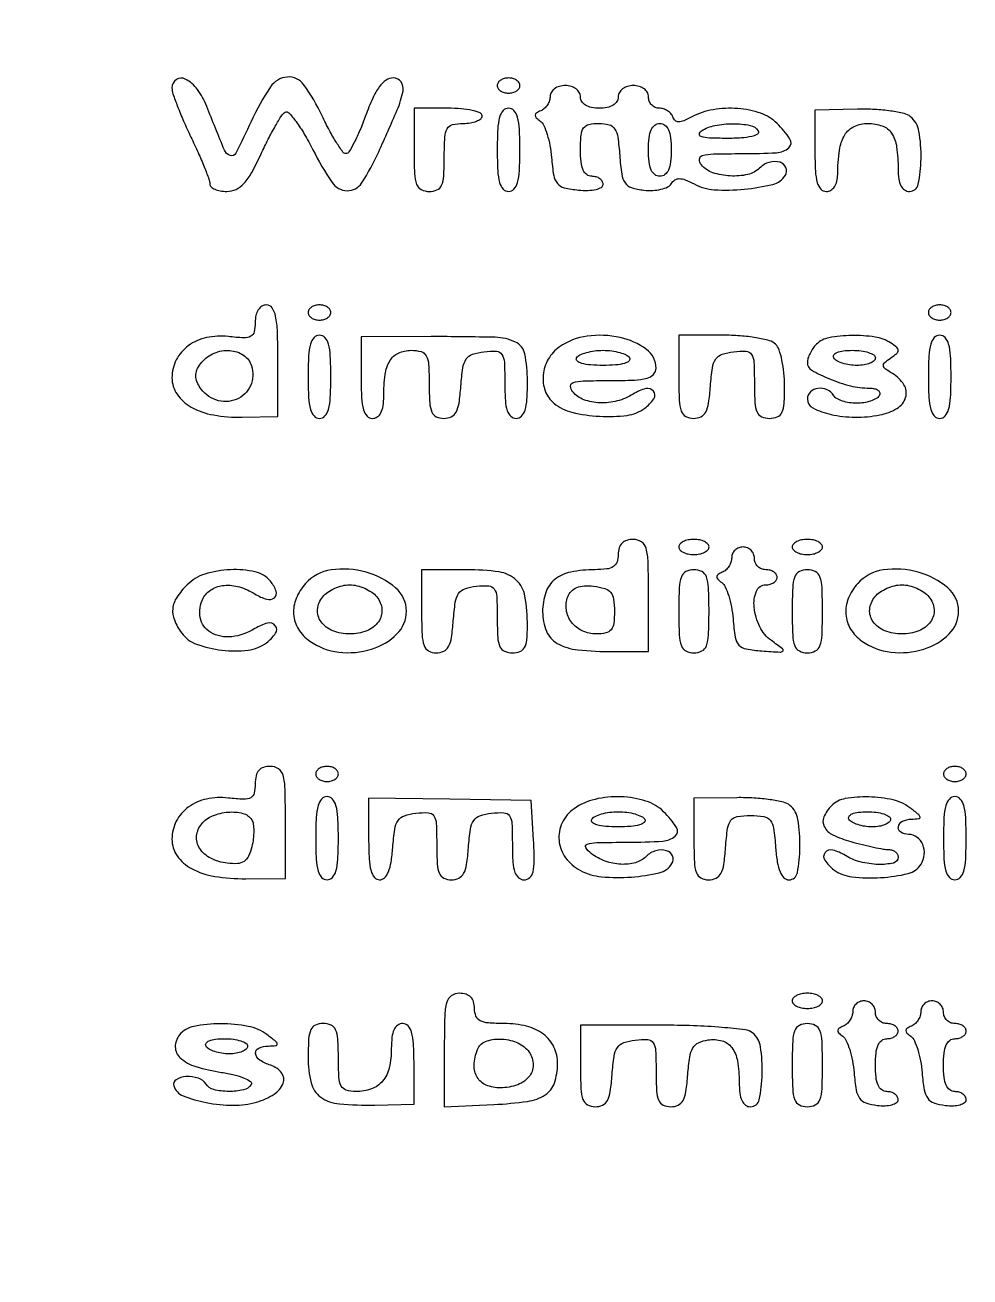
# Model space of a CAD drawing. Extents: x 0 to 1066, y 0 to 761.
# Drawn here: x 962.97 to 973.53, y 113.07 to 127.07 of the extents above; entities that cross this region are included whole.
import ezdxf

# ---------------------------------------------------------------- set-up
doc = ezdxf.new("R2010")
doc.units = 0
doc.header["$MEASUREMENT"] = 0

msp = doc.modelspace()

# ---------------------------------------------------------------- linework, layer by layer
for points in [[(710.559243, 95.267872, -0.000023), (733.258836, 95.240684, -0.000004), (756.324384, 95.211821, -0.198594)], [(542.992229, 95.24091, -0.000004), (565.972908, 95.212432, -0.198597)], [(606.442229, 95.24091, -0.000004), (629.422908, 95.212432, -0.198597)], [(669.892229, 95.24091, -0.000004), (692.872908, 95.212432, -0.198597)]]:
    msp.add_lwpolyline(points, format="xyb")
for points in [[(964.6092, 126.365933, 0.082339), (964.620185, 126.299679, 0.009703), (964.671328, 126.158707, 0.011402), (964.739712, 125.992455, 0.009112), (964.8207, 125.816448, -0.007017), (964.901706, 125.642328, -0.009353), (964.970072, 125.481842, -0.006999), (965.022587, 125.346448, -0.089237), (965.0322, 125.293015, 0.209343), (965.046433, 125.260509, 0.081748), (965.088261, 125.232973, 0.062265), (965.149982, 125.214238, 0.04261), (965.223045, 125.208, 0.111794), (965.325492, 125.231196, 0.096607), (965.414245, 125.296993, 0.059977), (965.502127, 125.41998, 0.017628), (965.60641, 125.627654, -0.009797), (965.685627, 125.791767, -0.012988), (965.764442, 125.937672, -0.01034), (965.835257, 126.055294, -0.114145), (965.874043, 126.093731, -0.361146), (965.915626, 126.087889, -0.025044), (965.996415, 125.989606, -0.026466), (966.089263, 125.849429, -0.015848), (966.185151, 125.674076, 0.031325), (966.399508, 125.309351, 0.24129), (966.567777, 125.216704, 0.263), (966.730694, 125.302472, 0.036119), (966.921566, 125.65215, 0.005742), (967.127838, 126.119109, 0.052262), (967.193525, 126.331418, 0.207375), (967.171618, 126.432543, 0.241674), (967.085013, 126.477, 0.151155), (967.003483, 126.451776, 0.084657), (966.928234, 126.378957, 0.053355), (966.854092, 126.251334, 0.018623), (966.774716, 126.054, -0.013152), (966.711563, 125.891898, -0.020096), (966.64757, 125.755256, -0.015442), (966.588736, 125.64984, -0.263576), (966.555479, 125.631, -0.242926), (966.520387, 125.649119, -0.01346), (966.449518, 125.754817, -0.018336), (966.370272, 125.890986, -0.012166), (966.289026, 126.052505, 0.04489), (966.084002, 126.401269, 0.262676), (965.898277, 126.487773, 0.231831), (965.710276, 126.376742, 0.036496), (965.494888, 125.99055, -0.007156), (965.324097, 125.637079, -0.374775), (965.259275, 125.610492, -0.21635), (965.195287, 125.670588, -0.003212), (964.997527, 126.15975, 0.063866), (964.892824, 126.349004, 0.112928), (964.758492, 126.465171, 0.279491), (964.658414, 126.459463, 0.247037)], [(968.247, 126.3924, 0.148195), (968.256777, 126.360137, 0.098894), (968.284277, 126.332651, 0.082425), (968.325386, 126.314119, 0.064853), (968.3739, 126.3078, 0.064853), (968.422414, 126.314119, 0.082425), (968.463523, 126.332651, 0.098894), (968.491023, 126.360137, 0.148195), (968.5008, 126.3924, 0.148195), (968.491023, 126.424663, 0.098894), (968.463523, 126.452149, 0.082425), (968.422414, 126.470681, 0.064853), (968.3739, 126.477, 0.064853), (968.325386, 126.470681, 0.082425), (968.284277, 126.452149, 0.098894), (968.256777, 126.424663, 0.148195)], [(968.8392, 126.27255, -0.080037), (968.831302, 126.223526, -0.064268), (968.808136, 126.175301, -0.065096), (968.773881, 126.135141, -0.087504), (968.73345, 126.109791, 0.046343), (968.68631, 126.085364, 0.240697), (968.672005, 126.060819, 0.216661), (968.682881, 126.032898, 0.038187), (968.727148, 125.995893, -0.132308), (968.767358, 125.946951, -0.030843), (968.805447, 125.846675, -0.02971), (968.836229, 125.721935, -0.025338), (968.854048, 125.587602, 0.019997), (968.878355, 125.388023, 0.133864), (968.9194, 125.297893, 0.163069), (968.996566, 125.250154, 0.033665), (969.15645, 125.22379, 0.029775), (969.26337, 125.219876, 0.051008), (969.351841, 125.230981, 0.070483), (969.411939, 125.254121, 0.272062), (969.4314, 125.28724, 0.139787), (969.421618, 125.321545, 0.099973), (969.394123, 125.350774, 0.08532), (969.353002, 125.370458, 0.069166), (969.3045, 125.3772, -0.164293), (969.247865, 125.396326, -0.129352), (969.207814, 125.4477, -0.075863), (969.184528, 125.537599, -0.025511), (969.1776, 125.6733, -0.021499), (969.184704, 125.838447, -0.131578), (969.21351, 125.917943, -0.188814), (969.272583, 125.957349, -0.053812), (969.384236, 125.9694, -0.065109), (969.497348, 125.954608, -0.186214), (969.560422, 125.908786, -0.109891), (969.595463, 125.814376, -0.016069), (969.616886, 125.60985, 0.017585), (969.639489, 125.400184, 0.117317), (969.677784, 125.303218, 0.167475), (969.749242, 125.251201, 0.045958), (969.88752, 125.222376, 0.040099), (969.985692, 125.219085, 0.046196), (970.078458, 125.232061, 0.052034), (970.153084, 125.258063, 0.145506), (970.194011, 125.29456, -0.105567), (970.234472, 125.336796, -0.153092), (970.283564, 125.35159, -0.095075), (970.350006, 125.338071, -0.02528), (970.448229, 125.291728, 0.107956), (970.674711, 125.227504, 0.039091), (971.010779, 125.233185, 0.036721), (971.329574, 125.2874, 0.194908), (971.470036, 125.389137, 0.244969), (971.476799, 125.475141, 0.227791), (971.410045, 125.533791, 0.139664), (971.289542, 125.533235, 0.126482), (971.182094, 125.469734, -0.143547), (971.049382, 125.397189, -0.067064), (970.852307, 125.381156, -0.066933), (970.657433, 125.417911, -0.14041), (970.5312, 125.5041, -0.180724), (970.509023, 125.567776, -0.330369), (970.541085, 125.609035, -0.062612), (970.665764, 125.627491, -0.005475), (970.986141, 125.631, 0.013836), (971.372076, 125.641682, 0.165999), (971.508182, 125.69673, 0.378273), (971.521291, 125.793831, 0.049118), (971.3772, 125.9694, 0.115244), (971.195664, 126.082185, 0.062725), (970.937133, 126.134904, 0.060422), (970.660516, 126.122497, 0.08165), (970.423932, 126.041869, -0.023822), (970.334109, 125.999168, -0.099357), (970.275657, 125.987437, -0.185192), (970.236859, 126.002318, -0.129867), (970.210944, 126.041869, 0.100713), (970.18965, 126.078844, 0.070386), (970.152966, 126.110185, 0.067194), (970.107075, 126.131358, 0.074662), (970.05885, 126.1386, -0.105033), (970.01312, 126.148313, -0.099164), (969.974206, 126.175877, -0.096425), (969.948123, 126.217059, -0.09335), (969.939, 126.2655, 0.130775), (969.926039, 126.314209, 0.10214), (969.88965, 126.355387, 0.08892), (969.834892, 126.382936, 0.072314), (969.7698, 126.3924, 0.072314), (969.704708, 126.382936, 0.08892), (969.64995, 126.355387, 0.10214), (969.613561, 126.314209, 0.130775), (969.6006, 126.2655, -0.140575), (969.585556, 126.21305, -0.118484), (969.5442, 126.17244, -0.088208), (969.47737, 126.146944, -0.04716), (969.3891, 126.1386, -0.04716), (969.30083, 126.146944, -0.088208), (969.234, 126.17244, -0.118484), (969.192644, 126.21305, -0.140575), (969.1776, 126.2655, 0.130775), (969.164639, 126.314209, 0.10214), (969.12825, 126.355387, 0.08892), (969.073492, 126.382936, 0.072314), (969.0084, 126.3924, 0.069108), (968.943731, 126.383419, 0.085282), (968.888903, 126.357194, 0.099962), (968.852243, 126.318253, 0.139896)], [(967.3164, 125.6733, 0.009792), (967.321603, 125.407644, 0.077556), (967.345241, 125.287313, 0.189837), (967.396419, 125.229428, 0.118451), (967.4856, 125.208, 0.102588), (967.573205, 125.226166, 0.188085), (967.62425, 125.276738, 0.090841), (967.648941, 125.378942, 0.013964), (967.6548, 125.5887, -0.012699), (967.660559, 125.815418, -0.114574), (967.6877, 125.91018, -0.210352), (967.747288, 125.955389, -0.058662), (967.8663, 125.9694, 0.038131), (967.947292, 125.975586, 0.057076), (968.015672, 125.994251, 0.074992), (968.062332, 126.021604, 0.226478), (968.0778, 126.054, 0.31052), (968.055209, 126.086868, 0.036969), (967.965969, 126.113749, 0.033738), (967.843014, 126.132485, 0.020945), (967.6971, 126.1386), (967.3164, 126.1386)], [(968.247, 125.6733, 0.01212), (968.252636, 125.440825, 0.054498), (968.273918, 125.3067, 0.118311), (968.313365, 125.234797, 0.211442), (968.3739, 125.208, 0.211442), (968.434435, 125.234797, 0.118311), (968.473882, 125.3067, 0.054498), (968.495164, 125.440825, 0.01212), (968.5008, 125.6733, 0.01212), (968.495164, 125.905775, 0.054498), (968.473882, 126.0399, 0.118311), (968.434435, 126.111803, 0.211442), (968.3739, 126.1386, 0.211442), (968.313365, 126.111803, 0.118311), (968.273918, 126.0399, 0.054498), (968.252636, 125.905775, 0.01212)], [(971.8002, 125.662172, 0.012582), (971.80589, 125.4361, 0.055591), (971.82726, 125.304845, 0.119533), (971.866745, 125.23432, 0.208563), (971.9271, 125.208, 0.135856), (971.977833, 125.222044, 0.110063), (972.018944, 125.261068, 0.088772), (972.045787, 125.321975, 0.058056), (972.055155, 125.39835, -0.03228), (972.074235, 125.668131, -0.100176), (972.133891, 125.839592, -0.150395), (972.238785, 125.934933, -0.110237), (972.393216, 125.9694, -0.088447), (972.554291, 125.940682, -0.160678), (972.657923, 125.858326, -0.113007), (972.714362, 125.706359, -0.032648), (972.7308, 125.454881, 0.035349), (972.738443, 125.346912, 0.083558), (972.762821, 125.270297, 0.125617), (972.80314, 125.224762, 0.150151), (972.8577, 125.208, 0.355535), (972.956237, 125.288205, 0.047363), (972.987809, 125.574712, 0.046206), (972.964085, 125.881204, 0.178994), (972.870314, 126.043531, 0.11682), (972.797333, 126.079702, 0.021736), (972.649213, 126.107282, 0.022234), (972.469463, 126.124621, 0.018691), (972.278114, 126.127362), (971.8002, 126.116345)], [(970.1928, 125.6733, -0.025511), (970.185872, 125.537599, -0.075863), (970.162586, 125.4477, -0.129352), (970.122535, 125.396326, -0.164293), (970.0659, 125.3772, -0.164293), (970.009265, 125.396326, -0.129352), (969.969214, 125.4477, -0.075863), (969.945928, 125.537599, -0.025511), (969.939, 125.6733, -0.025511), (969.945928, 125.809001, -0.075863), (969.969214, 125.8989, -0.129352), (970.009265, 125.950274, -0.164293), (970.0659, 125.9694, -0.164293), (970.122535, 125.950274, -0.129352), (970.162586, 125.8989, -0.075863), (970.185872, 125.809001, -0.025511)], [(971.1657, 125.8848, -0.409778), (971.157816, 125.850231, -0.084695), (971.094209, 125.823357, -0.042668), (970.977352, 125.806235, -0.015847), (970.811143, 125.801495, -0.009372), (970.620342, 125.80568, -0.06222), (970.526599, 125.821285, -0.369495), (970.508581, 125.849168, -0.219131), (970.5312, 125.8848, -0.095261), (970.68188, 125.945646, -0.048497), (970.885943, 125.965485, -0.047959), (971.07523, 125.947287, -0.209364)], [(965.5398, 123.744488, -0.054554), (965.528222, 123.638684, -0.219411), (965.48985, 123.588207, -0.134958), (965.412301, 123.570821, -0.01712), (965.239926, 123.584984, 0.081468), (964.995726, 123.573655, 0.105912), (964.791778, 123.482585, 0.117564), (964.65746, 123.324959, 0.118469), (964.6092, 123.124138, 0.152061), (964.666421, 122.940336, 0.114361), (964.823784, 122.796811, 0.084977), (965.073308, 122.707938, 0.048209), (965.393919, 122.683436), (965.7936, 122.691458), (965.7936, 123.315229, 0.007847), (965.788516, 123.639152, 0.042354), (965.768147, 123.813888, 0.099658), (965.729319, 123.90589, 0.248105), (965.6667, 123.939, 0.136345), (965.615548, 123.924787, 0.113154), (965.574748, 123.885431, 0.089507), (965.548554, 123.823394, 0.055303)], [(966.132, 123.8544, 0.148195), (966.141777, 123.822137, 0.098894), (966.169277, 123.794651, 0.082425), (966.210386, 123.776119, 0.064853), (966.2589, 123.7698, 0.064853), (966.307414, 123.776119, 0.082425), (966.348523, 123.794651, 0.098894), (966.376023, 123.822137, 0.148195), (966.3858, 123.8544, 0.148195), (966.376023, 123.886663, 0.098894), (966.348523, 123.914149, 0.082425), (966.307414, 123.932681, 0.064853), (966.2589, 123.939, 0.064853), (966.210386, 123.932681, 0.082425), (966.169277, 123.914149, 0.098894), (966.141777, 123.886663, 0.148195)], [(973.0692, 123.8544, 0.148195), (973.078977, 123.822137, 0.098894), (973.106477, 123.794651, 0.082425), (973.147586, 123.776119, 0.064853), (973.1961, 123.7698, 0.064853), (973.244614, 123.776119, 0.082425), (973.285723, 123.794651, 0.098894), (973.313223, 123.822137, 0.148195), (973.323, 123.8544, 0.148195), (973.313223, 123.886663, 0.098894), (973.285723, 123.914149, 0.082425), (973.244614, 123.932681, 0.064853), (973.1961, 123.939, 0.064853), (973.147586, 123.932681, 0.082425), (973.106477, 123.914149, 0.098894), (973.078977, 123.886663, 0.148195)], [(966.132, 123.1353, 0.01212), (966.137636, 122.902825, 0.054498), (966.158918, 122.7687, 0.118311), (966.198365, 122.696797, 0.211442), (966.2589, 122.67, 0.211442), (966.319435, 122.696797, 0.118311), (966.358882, 122.7687, 0.054498), (966.380164, 122.902825, 0.01212), (966.3858, 123.1353, 0.01212), (966.380164, 123.367775, 0.054498), (966.358882, 123.5019, 0.118311), (966.319435, 123.573803, 0.211442), (966.2589, 123.6006, 0.211442), (966.198365, 123.573803, 0.118311), (966.158918, 123.5019, 0.054498), (966.137636, 123.367775, 0.01212)], [(966.7242, 123.12657, 0.01248), (966.729878, 122.899118, 0.055352), (966.751228, 122.767245, 0.119272), (966.790706, 122.696424, 0.209186), (966.8511, 122.67, 0.150151), (966.90566, 122.686762, 0.125617), (966.945979, 122.732297, 0.083558), (966.970357, 122.808912, 0.035349), (966.978, 122.916881, -0.032413), (966.993818, 123.160633, -0.101777), (967.047087, 123.314912, -0.152261), (967.142121, 123.400523, -0.108189), (967.283151, 123.4314, -0.065703), (967.395246, 123.416606, -0.20782), (967.453203, 123.370478, -0.109731), (967.479832, 123.274318, -0.012894), (967.4856, 123.0507, 0.014181), (967.491482, 122.843365, 0.087921), (967.51588, 122.740146, 0.183405), (967.565774, 122.68872, 0.109873), (967.649936, 122.67, 0.112123), (967.733004, 122.688865, 0.160679), (967.787045, 122.740772, 0.086187), (967.820025, 122.842001, 0.017695), (967.840286, 123.02955, -0.017705), (967.862622, 123.23627, -0.112209), (967.900281, 123.334375, -0.16625), (967.969554, 123.38718, -0.051861), (968.09895, 123.415869, -0.041038), (968.237918, 123.420391, -0.241272), (968.299179, 123.385072, -0.133908), (968.326519, 123.29915, -0.010461), (968.3316, 123.056319, 0.016275), (968.337692, 122.869198, 0.063156), (968.359697, 122.755537, 0.126046), (968.399412, 122.693323, 0.190215), (968.4585, 122.67, 0.198753), (968.518207, 122.69471, 0.123319), (968.557818, 122.7607, 0.0595), (968.579508, 122.882415, 0.014375), (968.5854, 123.087299, 0.049034), (968.555442, 123.392039, 0.240233), (968.451579, 123.52381, 0.102618), (968.22297, 123.576671, 0.006044), (967.50675, 123.584283), (966.7242, 123.583141)], [(968.942624, 123.468903, 0.109834), (968.818071, 123.332766, 0.106782), (968.761328, 123.155286, 0.112296), (968.784037, 122.977392, 0.132631), (968.881546, 122.839162, 0.115004), (969.082677, 122.738578, 0.044976), (969.391795, 122.693493, 0.044811), (969.700375, 122.704182, 0.130392), (969.896567, 122.783343, 0.082222), (969.998615, 122.889877, 0.332785), (969.995009, 122.974272, 0.293048), (969.908359, 123.00255, 0.076037), (969.7671, 122.941747, -0.076246), (969.589155, 122.865241, -0.072618), (969.393392, 122.843844, -0.079527), (969.216423, 122.878765, -0.131887), (969.093, 122.9661, -0.159132), (969.067633, 123.030147, -0.346422), (969.09589, 123.070969, -0.068768), (969.209935, 123.089494, -0.005928), (969.505641, 123.093, 0.009544), (969.780743, 123.098252, 0.055935), (969.923481, 123.119815, 0.137424), (969.995932, 123.162735, 0.193056), (970.0236, 123.231723, 0.239833), (969.916496, 123.442168, 0.103684), (969.621643, 123.57477, 0.087809), (969.252031, 123.589866, 0.119733)], [(970.2774, 123.1353, 0.009984), (970.282643, 122.872771, 0.075033), (970.30602, 122.751034, 0.183879), (970.35601, 122.692067, 0.126645), (970.441736, 122.67, 0.112123), (970.524804, 122.688865, 0.160679), (970.578845, 122.740772, 0.086187), (970.611825, 122.842001, 0.017695), (970.632086, 123.02955, -0.017705), (970.654422, 123.23627, -0.112209), (970.692081, 123.334375, -0.16625), (970.761354, 123.38718, -0.051861), (970.89075, 123.415869, -0.041038), (971.029718, 123.420391, -0.241272), (971.090979, 123.385072, -0.133908), (971.118319, 123.29915, -0.010461), (971.1234, 123.056319, 0.013596), (971.129206, 122.842859, 0.089848), (971.153813, 122.73944, 0.188426), (971.204862, 122.688381, 0.103622), (971.2926, 122.67, 0.099499), (971.379775, 122.687521, 0.186817), (971.430813, 122.736623, 0.093931), (971.455767, 122.835157, 0.015183), (971.4618, 123.03378, 0.025442), (971.45433, 123.180488, 0.028275), (971.431979, 123.320521, 0.029295), (971.399503, 123.436334, 0.113847), (971.36028, 123.49908, 0.13189), (971.291868, 123.538535, 0.022776), (971.144444, 123.570778, 0.023405), (970.963386, 123.593158, 0.019046), (970.76808, 123.6006), (970.2774, 123.6006)], [(971.81712, 123.49908, 0.043913), (971.778268, 123.452731, 0.03666), (971.745422, 123.397506, 0.038146), (971.722847, 123.342121, 0.07785), (971.7156, 123.295856, 0.266532), (971.76505, 123.20968, 0.034117), (971.963687, 123.111096, 0.03796), (972.199412, 123.03387, 0.06025), (972.410017, 123.0084, -0.052101), (972.468212, 123.00232, -0.113118), (972.508766, 122.983549, -0.187017), (972.525475, 122.955816, -0.183539), (972.5193, 122.9238, -0.128561), (972.485188, 122.891281, -0.04604), (972.423178, 122.864051, -0.041947), (972.346469, 122.845449, -0.038534), (972.2655, 122.8392, -0.038534), (972.184531, 122.845449, -0.041947), (972.107822, 122.864051, -0.04604), (972.045812, 122.891281, -0.128561), (972.0117, 122.9238, 0.150078), (971.936472, 122.989686, 0.136065), (971.83408, 123.005254, 0.159229), (971.749309, 122.965822, 0.207817), (971.7156, 122.888222, 0.283), (971.778268, 122.786368, 0.062267), (971.980314, 122.714153, 0.052599), (972.24911, 122.683432, 0.048573), (972.525914, 122.707959, 0.089088), (972.718188, 122.781025, 0.185587), (972.815343, 122.905451, 0.218641), (972.796157, 123.047162, 0.118844), (972.66735, 123.171848, -0.022856), (972.587421, 123.224018, -0.209343), (972.566783, 123.258913, -0.247289), (972.580148, 123.294049, -0.031527), (972.6462, 123.345252, 0.02517), (972.715079, 123.39726, 0.221976), (972.7308, 123.430926, 0.225263), (972.714972, 123.464275, 0.025914), (972.6462, 123.514705, 0.110082), (972.473306, 123.580103, 0.040318), (972.210929, 123.596324, 0.039278), (971.955837, 123.57141, 0.153571)], [(973.0692, 123.1353, 0.01212), (973.074836, 122.902825, 0.054498), (973.096118, 122.7687, 0.118311), (973.135565, 122.696797, 0.211442), (973.1961, 122.67, 0.211442), (973.256635, 122.696797, 0.118311), (973.296082, 122.7687, 0.054498), (973.317364, 122.902825, 0.01212), (973.323, 123.1353, 0.01212), (973.317364, 123.367775, 0.054498), (973.296082, 123.5019, 0.118311), (973.256635, 123.573803, 0.211442), (973.1961, 123.6006, 0.211442), (973.135565, 123.573803, 0.118311), (973.096118, 123.5019, 0.054498), (973.074836, 123.367775, 0.01212)], [(965.498789, 123.25814, -0.183559), (965.486311, 123.034528, -0.19387), (965.328653, 122.881961, -0.183), (965.101382, 122.876504, -0.169859), (964.918846, 123.022459, -0.058824), (964.884254, 123.095502, -0.102294), (964.876197, 123.161822, -0.099472), (964.89508, 123.227174, -0.053339), (964.941715, 123.297409, -0.121589), (965.081531, 123.400659, -0.116641), (965.255579, 123.429078, -0.130185), (965.409855, 123.376358, -0.170438)], [(969.7275, 123.3468, -0.372961), (969.721982, 123.31269, -0.104919), (969.670327, 123.285312, -0.050431), (969.571484, 123.267578, -0.019189), (969.4314, 123.2622, -0.019189), (969.291316, 123.267578, -0.050431), (969.192473, 123.285312, -0.104919), (969.140818, 123.31269, -0.372961), (969.1353, 123.3468, -0.144823), (969.171769, 123.379409, -0.04093), (969.243847, 123.406549, -0.037579), (969.334234, 123.42517, -0.032024), (969.4314, 123.4314, -0.032024), (969.528566, 123.42517, -0.037579), (969.618953, 123.406549, -0.04093), (969.691031, 123.379409, -0.144823)], [(972.477, 123.3468, -0.222681), (972.461825, 123.314416, -0.076538), (972.416339, 123.287051, -0.058208), (972.349569, 123.26839, -0.039081), (972.270493, 123.2622, -0.037634), (972.187612, 123.268447, -0.041396), (972.109288, 123.287051, -0.045439), (972.046104, 123.314271, -0.130646), (972.0117, 123.3468, -0.297719), (972.012534, 123.379944, -0.145541), (972.046895, 123.407609, -0.069343), (972.117983, 123.425787, -0.027979), (972.218207, 123.4314, -0.031003), (972.31735, 123.425247, -0.048032), (972.40098, 123.406549, -0.061379), (972.459029, 123.379323, -0.257909)], [(969.6006, 121.1472, -0.082016), (969.586916, 121.064335, -0.167908), (969.54703, 121.012948, -0.115658), (969.471792, 120.985676, -0.029372), (969.341238, 120.978, 0.048529), (969.070397, 120.951651, 0.121056), (968.891257, 120.868428, 0.144054), (968.789585, 120.722591, 0.080844), (968.7546, 120.50763, 0.098229), (968.797617, 120.290778, 0.167907), (968.918607, 120.15404, 0.103662), (969.147241, 120.081526, 0.025141), (969.545265, 120.0615), (969.939, 120.0615), (969.939, 120.68895, 0.006012), (969.934511, 121.062286, 0.059909), (969.912147, 121.216819, 0.180949), (969.860658, 121.288724, 0.148924), (969.7698, 121.3164, 0.072254), (969.695931, 121.305669, 0.124864), (969.6429, 121.2741, 0.124864), (969.611331, 121.221069, 0.072254)], [(970.2774, 121.2318, 0.191087), (970.290215, 121.199493, 0.088204), (970.327103, 121.172051, 0.068025), (970.381846, 121.153434, 0.048028), (970.4466, 121.1472, 0.048028), (970.511354, 121.153434, 0.068025), (970.566098, 121.172051, 0.088204), (970.602985, 121.199493, 0.191087), (970.6158, 121.2318, 0.191087), (970.602985, 121.264107, 0.088204), (970.566098, 121.291549, 0.068025), (970.511354, 121.310166, 0.048028), (970.4466, 121.3164, 0.048028), (970.381846, 121.310166, 0.068025), (970.327103, 121.291549, 0.088204), (970.290215, 121.264107, 0.191087)], [(971.5464, 121.2318, 0.191087), (971.559215, 121.199493, 0.088204), (971.596103, 121.172051, 0.068025), (971.650846, 121.153434, 0.048028), (971.7156, 121.1472, 0.048028), (971.780354, 121.153434, 0.068025), (971.835098, 121.172051, 0.088204), (971.871985, 121.199493, 0.191087), (971.8848, 121.2318, 0.191087), (971.871985, 121.264107, 0.088204), (971.835098, 121.291549, 0.068025), (971.780354, 121.310166, 0.048028), (971.7156, 121.3164, 0.048028), (971.650846, 121.310166, 0.068025), (971.596103, 121.291549, 0.088204), (971.559215, 121.264107, 0.191087)], [(970.8696, 121.11195, -0.080037), (970.861702, 121.062926, -0.064268), (970.838536, 121.014701, -0.065096), (970.804281, 120.974541, -0.087504), (970.76385, 120.949191, 0.046343), (970.71671, 120.924764, 0.240697), (970.702405, 120.900219, 0.216661), (970.713281, 120.872298, 0.038187), (970.757548, 120.835293, -0.132308), (970.797758, 120.786351, -0.030843), (970.835847, 120.686075, -0.02971), (970.866629, 120.561335, -0.025338), (970.884448, 120.427002, 0.019484), (970.909098, 120.222867, 0.144912), (970.950901, 120.135651, 0.165524), (971.030793, 120.091178, 0.027455), (971.208, 120.068916, 0.003169), (971.41125, 120.055943, 0.226058), (971.441688, 120.068357, 0.440708), (971.439518, 120.092062, 0.006494), (971.31375, 120.184985, -0.12334), (971.183184, 120.339364, -0.089038), (971.120833, 120.557036, -0.120419), (971.146027, 120.738013, -0.307363), (971.2503, 120.8088, 0.064853), (971.298814, 120.815119, 0.082425), (971.339923, 120.833651, 0.098894), (971.367423, 120.861137, 0.148195), (971.3772, 120.8934, 0.148195), (971.367423, 120.925663, 0.098894), (971.339923, 120.953149, 0.082425), (971.298814, 120.971681, 0.064853), (971.2503, 120.978, -0.099038), (971.20187, 120.987688, -0.097945), (971.160677, 121.015277, -0.097945), (971.133088, 121.05647, -0.099038), (971.1234, 121.1049, 0.099038), (971.113712, 121.15333, 0.097945), (971.086123, 121.194523, 0.097945), (971.04493, 121.222112, 0.099038), (970.9965, 121.2318, 0.09335), (970.948059, 121.222677, 0.096425), (970.906877, 121.196594, 0.099164), (970.879313, 121.15768, 0.105033)], [(964.7784, 120.8088, 0.049556), (964.663361, 120.66838, 0.11948), (964.617671, 120.54302, 0.12692), (964.635737, 120.415574, 0.059586), (964.717918, 120.269458, 0.148663), (964.88476, 120.144129, 0.058868), (965.166826, 120.077639, 0.058545), (965.460889, 120.078538, 0.131264), (965.666567, 120.160939, 0.082292), (965.768619, 120.267349, 0.333083), (965.76501, 120.351682, 0.292877), (965.678338, 120.379939, 0.076043), (965.5371, 120.319147, -0.110309), (965.276894, 120.227536, -0.163624), (965.042285, 120.276459, -0.214944), (964.925207, 120.441362, -0.173033), (964.95775, 120.658565, -0.137462), (965.05326, 120.758131, -0.113192), (965.194061, 120.802854, -0.093822), (965.363073, 120.785047, -0.066644), (965.5371, 120.706253, 0.067467), (965.668295, 120.64711, 0.249271), (965.754458, 120.664558, 0.318437), (965.774482, 120.738096, 0.085709), (965.710697, 120.849056, 0.166119), (965.54006, 120.953402, 0.065785), (965.262627, 120.977943, 0.064198), (964.976972, 120.928505, 0.122052)], [(966.102812, 120.823289, 0.087841), (965.997984, 120.656208, 0.115381), (965.970212, 120.478885, 0.120514), (966.024027, 120.313319, 0.101761), (966.150824, 120.179097, 0.123982), (966.475032, 120.055468, 0.104614), (966.841665, 120.088875, 0.12062), (967.125831, 120.258989, 0.200446), (967.2318, 120.5127, 0.219487), (967.110715, 120.775248, 0.109962), (966.780843, 120.950143, 0.102661), (966.388998, 120.975199, 0.175387)], [(967.401, 120.5127, 0.009984), (967.406243, 120.250171, 0.075033), (967.42962, 120.128434, 0.183879), (967.47961, 120.069467, 0.126645), (967.565336, 120.0474, 0.112123), (967.648404, 120.066265, 0.160679), (967.702445, 120.118172, 0.086187), (967.735425, 120.219401, 0.017695), (967.755686, 120.40695, -0.017705), (967.778022, 120.61367, -0.112209), (967.815681, 120.711775, -0.16625), (967.884954, 120.76458, -0.051861), (968.01435, 120.793269, -0.041038), (968.153318, 120.797791, -0.241272), (968.214579, 120.762472, -0.133908), (968.241919, 120.67655, -0.010461), (968.247, 120.433719, 0.013596), (968.252806, 120.220259, 0.089848), (968.277413, 120.11684, 0.188426), (968.328462, 120.065781, 0.103622), (968.4162, 120.0474, 0.088662), (968.501253, 120.062601, 0.178332), (968.552387, 120.106258, 0.106491), (968.57854, 120.191108, 0.021705), (968.5854, 120.349062, 0.042375), (968.557095, 120.682442, 0.165185), (968.459837, 120.861828, 0.152996), (968.268271, 120.952701, 0.034838), (967.905623, 120.978), (967.401, 120.978)], [(970.2774, 120.5127, 0.009792), (970.282603, 120.247044, 0.077556), (970.306241, 120.126713, 0.189837), (970.357419, 120.068828, 0.118451), (970.4466, 120.0474, 0.118451), (970.535781, 120.068828, 0.189837), (970.586959, 120.126713, 0.077556), (970.610597, 120.247044, 0.009792), (970.6158, 120.5127, 0.009792), (970.610597, 120.778356, 0.077556), (970.586959, 120.898687, 0.189837), (970.535781, 120.956572, 0.118451), (970.4466, 120.978, 0.118451), (970.357419, 120.956572, 0.189837), (970.306241, 120.898687, 0.077556), (970.282603, 120.778356, 0.009792)], [(971.5464, 120.5127, 0.009792), (971.551603, 120.247044, 0.077556), (971.575241, 120.126713, 0.189837), (971.626419, 120.068828, 0.118451), (971.7156, 120.0474, 0.118451), (971.804781, 120.068828, 0.189837), (971.855959, 120.126713, 0.077556), (971.879597, 120.247044, 0.009792), (971.8848, 120.5127, 0.009792), (971.879597, 120.778356, 0.077556), (971.855959, 120.898687, 0.189837), (971.804781, 120.956572, 0.118451), (971.7156, 120.978, 0.118451), (971.626419, 120.956572, 0.189837), (971.575241, 120.898687, 0.077556), (971.551603, 120.778356, 0.009792)], [(972.278612, 120.823289, 0.087841), (972.173784, 120.656208, 0.115381), (972.146012, 120.478885, 0.120514), (972.199827, 120.313319, 0.101761), (972.326624, 120.179097, 0.123982), (972.650832, 120.055468, 0.104614), (973.017465, 120.088875, 0.12062), (973.301631, 120.258989, 0.200446), (973.4076, 120.5127, 0.219487), (973.286515, 120.775248, 0.109962), (972.956643, 120.950143, 0.102661), (972.564798, 120.975199, 0.175387)], [(966.899285, 120.674809, -0.153168), (966.957036, 120.533814, -0.18011), (966.918518, 120.395509, -0.144182), (966.787348, 120.294465, -0.092764), (966.5973, 120.2589, -0.092764), (966.407252, 120.294465, -0.144182), (966.276082, 120.395509, -0.18011), (966.237564, 120.533814, -0.153168), (966.295315, 120.674809, -0.070664), (966.351851, 120.726119, -0.0446), (966.429894, 120.76944, -0.043987), (966.516093, 120.798935, -0.060516), (966.5973, 120.8088, -0.060516), (966.678507, 120.798935, -0.043987), (966.764706, 120.76944, -0.0446), (966.842749, 120.726119, -0.070664)], [(969.5583, 120.5127, -0.030106), (969.550178, 120.377937, -0.139017), (969.520293, 120.306587, -0.173128), (969.461499, 120.270132, -0.053092), (969.35602, 120.2589, -0.108781), (969.198854, 120.293503, -0.121631), (969.078061, 120.390286, -0.128102), (969.020171, 120.527815, -0.128198), (969.036755, 120.676067, -0.099892), (969.076023, 120.737937, -0.105392), (969.13555, 120.778324, -0.083725), (969.217946, 120.796669, -0.041655), (969.325169, 120.793316, -0.041896), (969.448822, 120.768473, -0.15), (969.515488, 120.724817, -0.139669), (969.548855, 120.649225, -0.03455)], [(973.075085, 120.674809, -0.153168), (973.132836, 120.533814, -0.18011), (973.094318, 120.395509, -0.144182), (972.963148, 120.294465, -0.092764), (972.7731, 120.2589, -0.092764), (972.583052, 120.294465, -0.144182), (972.451882, 120.395509, -0.18011), (972.413364, 120.533814, -0.153168), (972.471115, 120.674809, -0.070664), (972.527651, 120.726119, -0.0446), (972.605694, 120.76944, -0.043987), (972.691893, 120.798935, -0.060516), (972.7731, 120.8088, -0.060516), (972.854307, 120.798935, -0.043987), (972.940506, 120.76944, -0.0446), (973.018549, 120.726119, -0.070664)], [(965.5398, 118.583888, -0.054554), (965.528222, 118.478084, -0.219411), (965.48985, 118.427607, -0.134958), (965.412301, 118.410221, -0.01712), (965.239926, 118.424384, 0.081468), (964.995726, 118.413055, 0.105912), (964.791778, 118.321985, 0.117564), (964.65746, 118.164359, 0.118469), (964.6092, 117.963538, 0.153117), (964.667548, 117.777472, 0.118434), (964.82714, 117.635431, 0.083582), (965.086811, 117.548013, 0.041577), (965.43405, 117.521974), (965.8782, 117.525642), (965.8782, 118.152021, 0.006028), (965.873707, 118.524644, 0.060001), (965.851337, 118.678953, 0.181037), (965.79985, 118.750765, 0.148728), (965.709, 118.7784, 0.07407), (965.6317, 118.766886, 0.140703), (965.579348, 118.732936, 0.126026), (965.549427, 118.673324, 0.053665)], [(966.2166, 118.6938, 0.148195), (966.226377, 118.661537, 0.098894), (966.253877, 118.634051, 0.082425), (966.294986, 118.615519, 0.064853), (966.3435, 118.6092, 0.064853), (966.392014, 118.615519, 0.082425), (966.433123, 118.634051, 0.098894), (966.460623, 118.661537, 0.148195), (966.4704, 118.6938, 0.148195), (966.460623, 118.726063, 0.098894), (966.433123, 118.753549, 0.082425), (966.392014, 118.772081, 0.064853), (966.3435, 118.7784, 0.064853), (966.294986, 118.772081, 0.082425), (966.253877, 118.753549, 0.098894), (966.226377, 118.726063, 0.148195)], [(973.2384, 118.6938, 0.148195), (973.248177, 118.661537, 0.098894), (973.275677, 118.634051, 0.082425), (973.316786, 118.615519, 0.064853), (973.3653, 118.6092, 0.064853), (973.413814, 118.615519, 0.082425), (973.454923, 118.634051, 0.098894), (973.482423, 118.661537, 0.148195), (973.4922, 118.6938, 0.148195), (973.482423, 118.726063, 0.098894), (973.454923, 118.753549, 0.082425), (973.413814, 118.772081, 0.064853), (973.3653, 118.7784, 0.064853), (973.316786, 118.772081, 0.082425), (973.275677, 118.753549, 0.098894), (973.248177, 118.726063, 0.148195)], [(966.2166, 117.9747, 0.01212), (966.222236, 117.742225, 0.054498), (966.243518, 117.6081, 0.118311), (966.282965, 117.536197, 0.211442), (966.3435, 117.5094, 0.211442), (966.404035, 117.536197, 0.118311), (966.443482, 117.6081, 0.054498), (966.464764, 117.742225, 0.01212), (966.4704, 117.9747, 0.01212), (966.464764, 118.207175, 0.054498), (966.443482, 118.3413, 0.118311), (966.404035, 118.413203, 0.211442), (966.3435, 118.44, 0.211442), (966.282965, 118.413203, 0.118311), (966.243518, 118.3413, 0.054498), (966.222236, 118.207175, 0.01212)], [(966.8088, 117.965499, 0.012904), (966.814541, 117.743093, 0.052505), (966.835609, 117.609596, 0.108513), (966.87357, 117.536255, 0.222831), (966.930836, 117.5094, 0.199886), (966.986303, 117.532497, 0.098074), (967.029378, 117.597372, 0.058471), (967.060296, 117.707461, 0.021194), (967.078886, 117.86895, -0.017705), (967.101222, 118.07567, -0.112209), (967.138881, 118.173775, -0.16625), (967.208154, 118.22658, -0.051861), (967.33755, 118.255269, -0.041038), (967.476518, 118.259791, -0.241272), (967.537779, 118.224472, -0.133908), (967.565119, 118.13855, -0.010461), (967.5702, 117.895719, 0.013812), (967.576029, 117.684728, 0.086957), (967.600347, 117.580269, 0.183653), (967.650244, 117.528341, 0.110973), (967.734536, 117.5094, 0.112123), (967.817604, 117.528265, 0.160679), (967.871645, 117.580172, 0.086187), (967.904625, 117.681401, 0.017695), (967.924886, 117.86895, -0.017705), (967.947222, 118.07567, -0.112209), (967.984881, 118.173775, -0.16625), (968.054154, 118.22658, -0.051861), (968.18355, 118.255269, -0.041038), (968.322518, 118.259791, -0.241272), (968.383779, 118.224472, -0.133908), (968.411119, 118.13855, -0.010461), (968.4162, 117.895719, 0.015888), (968.422254, 117.705238, 0.066128), (968.444539, 117.592769, 0.134887), (968.485571, 117.532253, 0.178565), (968.547521, 117.5094, 0.18952), (968.610336, 117.534096, 0.148032), (968.647558, 117.597964, 0.061612), (968.661361, 117.722177, 0.01128), (968.653271, 117.95355), (968.6277, 118.3977), (967.71825, 118.409649), (966.8088, 118.421597)], [(969.106994, 118.30492, 0.128178), (968.972946, 118.14732, 0.138789), (968.938115, 117.949209, 0.133271), (969.012271, 117.756166, 0.114233), (969.1776, 117.613607, 0.098534), (969.414409, 117.543543, 0.041588), (969.747557, 117.540843, 0.039471), (970.059943, 117.589312, 0.197253), (970.201036, 117.690537, 0.244969), (970.207799, 117.776541, 0.227791), (970.141045, 117.835191, 0.139664), (970.020542, 117.834635, 0.126482), (969.913094, 117.771134, -0.129364), (969.793063, 117.701112, -0.08077), (969.630303, 117.683199, -0.073662), (969.455185, 117.718449, -0.075609), (969.29952, 117.802809, -0.08692), (969.237681, 117.86921, -0.496964), (969.251593, 117.907799, -0.070684), (969.359891, 117.925412, -0.003845), (969.70635, 117.929709, 0.013482), (970.099398, 117.942163, 0.162704), (970.237917, 117.997684, 0.379843), (970.251752, 118.095165, 0.050131), (970.1082, 118.2708, 0.121041), (969.910818, 118.390324, 0.06748), (969.63219, 118.437814, 0.065683), (969.341357, 118.409482, 0.095974)], [(970.4466, 117.96595, 0.010311), (970.451896, 117.709143, 0.076214), (970.475363, 117.589308, 0.184103), (970.525341, 117.531121, 0.1249), (970.610936, 117.5094, 0.112123), (970.694004, 117.528265, 0.160679), (970.748045, 117.580172, 0.086187), (970.781025, 117.681401, 0.017695), (970.801286, 117.86895, -0.015327), (970.823724, 118.086289, -0.13272), (970.861055, 118.17522, -0.191157), (970.932096, 118.217007, -0.038508), (971.0811, 118.2285, -0.038508), (971.230104, 118.217007, -0.191157), (971.301145, 118.17522, -0.13272), (971.338476, 118.086289, -0.015327), (971.360914, 117.86895, 0.021194), (971.379504, 117.707461, 0.058471), (971.410422, 117.597372, 0.098074), (971.453497, 117.532497, 0.199886), (971.508964, 117.5094, 0.359785), (971.603895, 117.587867, 0.04399), (971.633291, 117.876734, 0.043517), (971.610689, 118.183724, 0.18135), (971.520196, 118.342042, 0.116946), (971.448725, 118.377442, 0.020627), (971.30053, 118.405299, 0.021354), (971.120425, 118.423708, 0.017777), (970.927996, 118.428251), (970.4466, 118.422501)], [(971.98632, 118.33848, 0.093539), (971.900568, 118.212831, 0.230255), (971.904953, 118.104069, 0.15953), (972.001767, 118.011777, 0.04358), (972.20205, 117.936848, 0.007651), (972.331264, 117.903085, 0.008467), (972.457172, 117.874486, 0.007956), (972.565284, 117.853637, 0.042559), (972.62505, 117.848272, -0.078447), (972.665447, 117.84171, -0.090206), (972.699736, 117.823087, -0.100284), (972.722663, 117.795502, -0.124015), (972.7308, 117.7632, -0.351039), (972.678206, 117.697519, -0.06279), (972.51043, 117.681536, -0.0546), (972.308094, 117.709952, -0.077562), (972.1413, 117.781147, 0.076037), (972.000041, 117.84195, 0.293048), (971.913391, 117.813672, 0.332785), (971.909785, 117.729277, 0.082222), (972.011833, 117.622743, 0.132887), (972.213765, 117.542415, 0.044014), (972.535326, 117.533921, 0.042749), (972.844121, 117.579646, 0.198749), (972.987236, 117.682866, 0.116792), (973.023386, 117.79157, 0.121006), (973.006217, 117.903405, 0.135005), (972.941855, 117.986068, 0.161598), (972.848649, 118.017, -0.137358), (972.76068, 118.041631, -0.308982), (972.733436, 118.101759, -0.235966), (972.779666, 118.164191, -0.11343), (972.87885, 118.188891, 0.019471), (972.962809, 118.193691, 0.423232), (972.976722, 118.211108, 0.194392), (972.960969, 118.239222, 0.007128), (972.86268, 118.315791, 0.10755), (972.674629, 118.402784, 0.048319), (972.403112, 118.436197, 0.048103), (972.139996, 118.417684, 0.156002)], [(973.2384, 117.9747, 0.01212), (973.244036, 117.742225, 0.054498), (973.265318, 117.6081, 0.118311), (973.304765, 117.536197, 0.211442), (973.3653, 117.5094, 0.211442), (973.425835, 117.536197, 0.118311), (973.465282, 117.6081, 0.054498), (973.486564, 117.742225, 0.01212), (973.4922, 117.9747, 0.01212), (973.486564, 118.207175, 0.054498), (973.465282, 118.3413, 0.118311), (973.425835, 118.413203, 0.211442), (973.3653, 118.44, 0.211442), (973.304765, 118.413203, 0.118311), (973.265318, 118.3413, 0.054498), (973.244036, 118.207175, 0.01212)], [(965.500472, 118.181392, -0.103267), (965.518154, 118.132613, -0.033811), (965.523865, 118.055964, -0.032028), (965.518805, 117.96769, -0.031162), (965.502514, 117.879957, -0.047), (965.465192, 117.774395, -0.136449), (965.415476, 117.715963, -0.134321), (965.342206, 117.691067, -0.044951), (965.228132, 117.694415, -0.086525), (965.043151, 117.749979, -0.133742), (964.919569, 117.860648, -0.167522), (964.885169, 117.999651, -0.151996), (964.941715, 118.136809, -0.124187), (965.06333, 118.22566, -0.076205), (965.237024, 118.266647, -0.081489), (965.402741, 118.252862, -0.19533)], [(969.8967, 118.1862, -0.372961), (969.891182, 118.15209, -0.104919), (969.839527, 118.124712, -0.050431), (969.740684, 118.106978, -0.019189), (969.6006, 118.1016, -0.019189), (969.460516, 118.106978, -0.050431), (969.361673, 118.124712, -0.104919), (969.310018, 118.15209, -0.372961), (969.3045, 118.1862, -0.144823), (969.340969, 118.218809, -0.04093), (969.413047, 118.245949, -0.037579), (969.503434, 118.26457, -0.032024), (969.6006, 118.2708, -0.032024), (969.697766, 118.26457, -0.037579), (969.788153, 118.245949, -0.04093), (969.860231, 118.218809, -0.144823)], [(972.6462, 118.1862, -0.222681), (972.631025, 118.153816, -0.076538), (972.585539, 118.126451, -0.058208), (972.518769, 118.10779, -0.039081), (972.439693, 118.1016, -0.037634), (972.356812, 118.107847, -0.041396), (972.278488, 118.126451, -0.045439), (972.215304, 118.153671, -0.130646), (972.1809, 118.1862, -0.297719), (972.181734, 118.219344, -0.145541), (972.216095, 118.247009, -0.069343), (972.287183, 118.265187, -0.027979), (972.387407, 118.2708, -0.031003), (972.48655, 118.264647, -0.048032), (972.57018, 118.245949, -0.061379), (972.628229, 118.218723, -0.257909)], [(967.6548, 115.604872), (967.6548, 114.969344), (968.210838, 114.99646, 0.022291), (968.58544, 115.031514, 0.108249), (968.784447, 115.104955, 0.171317), (968.886561, 115.235914, 0.079138), (968.922505, 115.451807, 0.112438), (968.8815, 115.637877, 0.121543), (968.764512, 115.781737, 0.101656), (968.574921, 115.871815, 0.060305), (968.325557, 115.902, -0.017994), (968.147555, 115.908408, -0.100063), (968.055895, 115.933917, -0.183366), (968.009537, 115.984974, -0.093898), (967.9932, 116.0712, 0.072254), (967.982469, 116.145069, 0.124864), (967.9509, 116.1981, 0.124864), (967.897869, 116.229669, 0.072254), (967.824, 116.2404, 0.150405), (967.73308, 116.212417, 0.180279), (967.681581, 116.139809, 0.059225), (967.659264, 115.983582, 0.005894)], [(971.5464, 116.1558, 0.191087), (971.559215, 116.123493, 0.088204), (971.596103, 116.096051, 0.068025), (971.650846, 116.077434, 0.048028), (971.7156, 116.0712, 0.048028), (971.780354, 116.077434, 0.068025), (971.835098, 116.096051, 0.088204), (971.871985, 116.123493, 0.191087), (971.8848, 116.1558, 0.191087), (971.871985, 116.188107, 0.088204), (971.835098, 116.215549, 0.068025), (971.780354, 116.234166, 0.048028), (971.7156, 116.2404, 0.048028), (971.650846, 116.234166, 0.068025), (971.596103, 116.215549, 0.088204), (971.559215, 116.188107, 0.191087)], [(972.2232, 116.03595, -0.080037), (972.215302, 115.986926, -0.064268), (972.192136, 115.938701, -0.065096), (972.157881, 115.898541, -0.087504), (972.11745, 115.873191, 0.046343), (972.07031, 115.848764, 0.240697), (972.056005, 115.824219, 0.216661), (972.066881, 115.796298, 0.038187), (972.111148, 115.759293, -0.132308), (972.151358, 115.710351, -0.030843), (972.189447, 115.610075, -0.02971), (972.220229, 115.485335, -0.025338), (972.238048, 115.351002, 0.020489), (972.26142, 115.160662, 0.114798), (972.300346, 115.066434, 0.159529), (972.370287, 115.015002, 0.050821), (972.49815, 114.986931, 0.036601), (972.587275, 114.98324, 0.058686), (972.662459, 114.994527, 0.081602), (972.713484, 115.017872, 0.249719), (972.7308, 115.050381, 0.139401), (972.721018, 115.084785, 0.100013), (972.693523, 115.114098, 0.085452), (972.652401, 115.133838, 0.069375), (972.6039, 115.1406, -0.164293), (972.547265, 115.159726, -0.129352), (972.507214, 115.2111, -0.075863), (972.483928, 115.300999, -0.025511), (972.477, 115.4367, -0.025511), (972.483928, 115.572401, -0.075863), (972.507214, 115.6623, -0.129352), (972.547265, 115.713674, -0.164293), (972.6039, 115.7328, 0.064853), (972.652414, 115.739119, 0.082425), (972.693523, 115.757651, 0.098894), (972.721023, 115.785137, 0.148195), (972.7308, 115.8174, 0.148195), (972.721023, 115.849663, 0.098894), (972.693523, 115.877149, 0.082425), (972.652414, 115.895681, 0.064853), (972.6039, 115.902, -0.099038), (972.55547, 115.911688, -0.097945), (972.514277, 115.939277, -0.097945), (972.486688, 115.98047, -0.099038), (972.477, 116.0289, 0.099038), (972.467312, 116.07733, 0.097945), (972.439723, 116.118523, 0.097945), (972.39853, 116.146112, 0.099038), (972.3501, 116.1558, 0.09335), (972.301659, 116.146677, 0.096425), (972.260477, 116.120594, 0.099164), (972.232913, 116.08168, 0.105033)], [(972.9846, 116.03595, -0.080037), (972.976702, 115.986926, -0.064268), (972.953536, 115.938701, -0.065096), (972.919281, 115.898541, -0.087504), (972.87885, 115.873191, 0.046343), (972.83171, 115.848764, 0.240697), (972.817405, 115.824219, 0.216661), (972.828281, 115.796298, 0.038187), (972.872548, 115.759293, -0.132308), (972.912758, 115.710351, -0.030843), (972.950847, 115.610075, -0.02971), (972.981629, 115.485335, -0.025338), (972.999448, 115.351002, 0.020489), (973.02282, 115.160662, 0.114798), (973.061746, 115.066434, 0.159529), (973.131687, 115.015002, 0.050821), (973.25955, 114.986931, 0.036601), (973.348675, 114.98324, 0.058686), (973.423859, 114.994527, 0.081602), (973.474884, 115.017872, 0.249719), (973.4922, 115.050381, 0.139401), (973.482418, 115.084785, 0.100013), (973.454923, 115.114098, 0.085452), (973.413801, 115.133838, 0.069375), (973.3653, 115.1406, -0.164293), (973.308665, 115.159726, -0.129352), (973.268614, 115.2111, -0.075863), (973.245328, 115.300999, -0.025511), (973.2384, 115.4367, -0.025511), (973.245328, 115.572401, -0.075863), (973.268614, 115.6623, -0.129352), (973.308665, 115.713674, -0.164293), (973.3653, 115.7328, 0.064853), (973.413814, 115.739119, 0.082425), (973.454923, 115.757651, 0.098894), (973.482423, 115.785137, 0.148195), (973.4922, 115.8174, 0.148195), (973.482423, 115.849663, 0.098894), (973.454923, 115.877149, 0.082425), (973.413814, 115.895681, 0.064853), (973.3653, 115.902, -0.099038), (973.31687, 115.911688, -0.097945), (973.275677, 115.939277, -0.097945), (973.248088, 115.98047, -0.099038), (973.2384, 116.0289, 0.099038), (973.228712, 116.07733, 0.097945), (973.201123, 116.118523, 0.097945), (973.15993, 116.146112, 0.099038), (973.1115, 116.1558, 0.09335), (973.063059, 116.146677, 0.096425), (973.021877, 116.120594, 0.099164), (972.994313, 116.08168, 0.105033)], [(964.6938, 115.7751, 0.177319), (964.645966, 115.640617, 0.211266), (964.701106, 115.518996, 0.108864), (964.876042, 115.420719, 0.036548), (965.163463, 115.355868, -0.0211), (965.305606, 115.328377, -0.03932), (965.417191, 115.292407, -0.055373), (965.487081, 115.254129, -0.397289), (965.494145, 115.219771, -0.203927), (965.409128, 115.159731, -0.055886), (965.24235, 115.142847, -0.055853), (965.075499, 115.163365, -0.19836), (964.9899, 115.2252, 0.18116), (964.9041, 115.291623, 0.089994), (964.765574, 115.308446, 0.122237), (964.655709, 115.27423, 0.348691), (964.629725, 115.20405, 0.222595), (964.732892, 115.094296, 0.046614), (964.992801, 115.018116, 0.046712), (965.294813, 114.988241, 0.071256), (965.555319, 115.024163, 0.07), (965.751171, 115.111407, 0.162382), (965.852314, 115.233955, 0.263978), (965.834825, 115.35115, 0.150918), (965.713811, 115.435173, -0.06674), (965.590822, 115.493166, -0.222865), (965.544752, 115.566921, -0.33012), (965.578941, 115.626918, -0.099571), (965.68785, 115.650891, 0.019471), (965.771809, 115.655691, 0.423232), (965.785722, 115.673108, 0.194392), (965.769969, 115.701222, 0.007128), (965.67168, 115.777791, 0.115276), (965.462573, 115.870676, 0.047845), (965.152843, 115.899522, 0.047316), (964.854629, 115.87041, 0.173252)], [(966.132, 115.524277, 0.058825), (966.165694, 115.238873, 0.180798), (966.272613, 115.080138, 0.134212), (966.481624, 115.003019, 0.027362), (966.87947, 114.990309), (967.3164, 115.000262), (967.3164, 115.451131, 0.012726), (967.310693, 115.675304, 0.055922), (967.289297, 115.805705, 0.11989), (967.2498, 115.875822, 0.207701), (967.1895, 115.902, 0.159381), (967.133494, 115.883682, 0.128694), (967.093364, 115.83432, 0.07852), (967.069746, 115.748953, 0.028305), (967.0626, 115.62282, -0.055847), (967.038583, 115.408468, -0.117127), (966.96512, 115.25882, -0.134957), (966.840464, 115.171145, -0.086381), (966.66498, 115.1406, -0.072715), (966.558819, 115.156121, -0.20478), (966.50236, 115.20313, -0.10542), (966.47618, 115.300587, -0.013093), (966.4704, 115.5213, 0.013964), (966.464541, 115.731058, 0.090841), (966.43985, 115.833262, 0.188085), (966.388805, 115.883834, 0.102588), (966.3012, 115.902, 0.102041), (966.213667, 115.883948, 0.187889), (966.162624, 115.833635, 0.091374), (966.137889, 115.732075, 0.014166)], [(969.1776, 115.427556, 0.010326), (969.182899, 115.171006, 0.076269), (969.20637, 115.051257, 0.184112), (969.256347, 114.993105, 0.124821), (969.341936, 114.9714, 0.112123), (969.425004, 114.990265, 0.160679), (969.479045, 115.042172, 0.086187), (969.512025, 115.143401, 0.017695), (969.532286, 115.33095, -0.017705), (969.554622, 115.53767, -0.112209), (969.592281, 115.635775, -0.16625), (969.661554, 115.68858, -0.051861), (969.79095, 115.717269, -0.041038), (969.929918, 115.721791, -0.241272), (969.991179, 115.686472, -0.133908), (970.018519, 115.60055, -0.010461), (970.0236, 115.357719, 0.013812), (970.029429, 115.146728, 0.086957), (970.053747, 115.042269, 0.183653), (970.103644, 114.990341, 0.110973), (970.187936, 114.9714, 0.112123), (970.271004, 114.990265, 0.160679), (970.325045, 115.042172, 0.086187), (970.358025, 115.143401, 0.017695), (970.378286, 115.33095, -0.018687), (970.399929, 115.527637, -0.096319), (970.436196, 115.630486, -0.153504), (970.499507, 115.687729, -0.072631), (970.606233, 115.719052, -0.103963), (970.761937, 115.708648, -0.167571), (970.870098, 115.633701, -0.118036), (970.932939, 115.48415, -0.039546), (970.952905, 115.24635, 0.029305), (970.960729, 115.122919, 0.078759), (970.984895, 115.038591, 0.12706), (971.025288, 114.989555, 0.158554), (971.0811, 114.9714, 0.355268), (971.177723, 115.049971, 0.044972), (971.210985, 115.336742, 0.04429), (971.19177, 115.641649, 0.186656), (971.10225, 115.797811, 0.141536), (971.022061, 115.831715, 0.008619), (970.760413, 115.858381, 0.012302), (970.44314, 115.877354, 0.008758), (970.08705, 115.883625), (969.1776, 115.883711)], [(971.5464, 115.4367, 0.009792), (971.551603, 115.171044, 0.077556), (971.575241, 115.050712, 0.189837), (971.626419, 114.992828, 0.118451), (971.7156, 114.9714, 0.118451), (971.804781, 114.992828, 0.189837), (971.855959, 115.050712, 0.077556), (971.879597, 115.171044, 0.009792), (971.8848, 115.4367, 0.009792), (971.879597, 115.702356, 0.077556), (971.855959, 115.822687, 0.189837), (971.804781, 115.880572, 0.118451), (971.7156, 115.902, 0.118451), (971.626419, 115.880572, 0.189837), (971.575241, 115.822687, 0.077556), (971.551603, 115.702356, 0.009792)], [(965.4552, 115.6482, -0.222681), (965.440025, 115.615816, -0.076538), (965.394539, 115.588451, -0.058208), (965.327769, 115.56979, -0.039081), (965.248693, 115.5636, -0.037634), (965.165812, 115.569847, -0.041396), (965.087488, 115.588451, -0.045439), (965.024304, 115.615671, -0.130646), (964.9899, 115.6482, -0.297719), (964.990734, 115.681344, -0.145541), (965.025095, 115.709009, -0.069343), (965.096183, 115.727187, -0.027979), (965.196407, 115.7328, -0.031003), (965.29555, 115.726647, -0.048032), (965.37918, 115.707949, -0.061379), (965.437229, 115.680723, -0.257909)], [(968.591285, 115.598809, -0.153301), (968.649403, 115.456814, -0.183223), (968.609946, 115.318646, -0.144134), (968.475997, 115.218099, -0.089641), (968.281238, 115.1829, -0.097957), (968.124349, 115.213934, -0.161864), (968.023031, 115.30129, -0.148634), (967.989052, 115.438229, -0.078792), (968.02569, 115.610842, -0.212387), (968.114702, 115.699932, -0.097445), (968.279855, 115.728792, -0.087366), (968.460412, 115.693025, -0.127743)]]:
    msp.add_lwpolyline(points, format="xyb", close=True)

doc.saveas('drawing.dxf')
